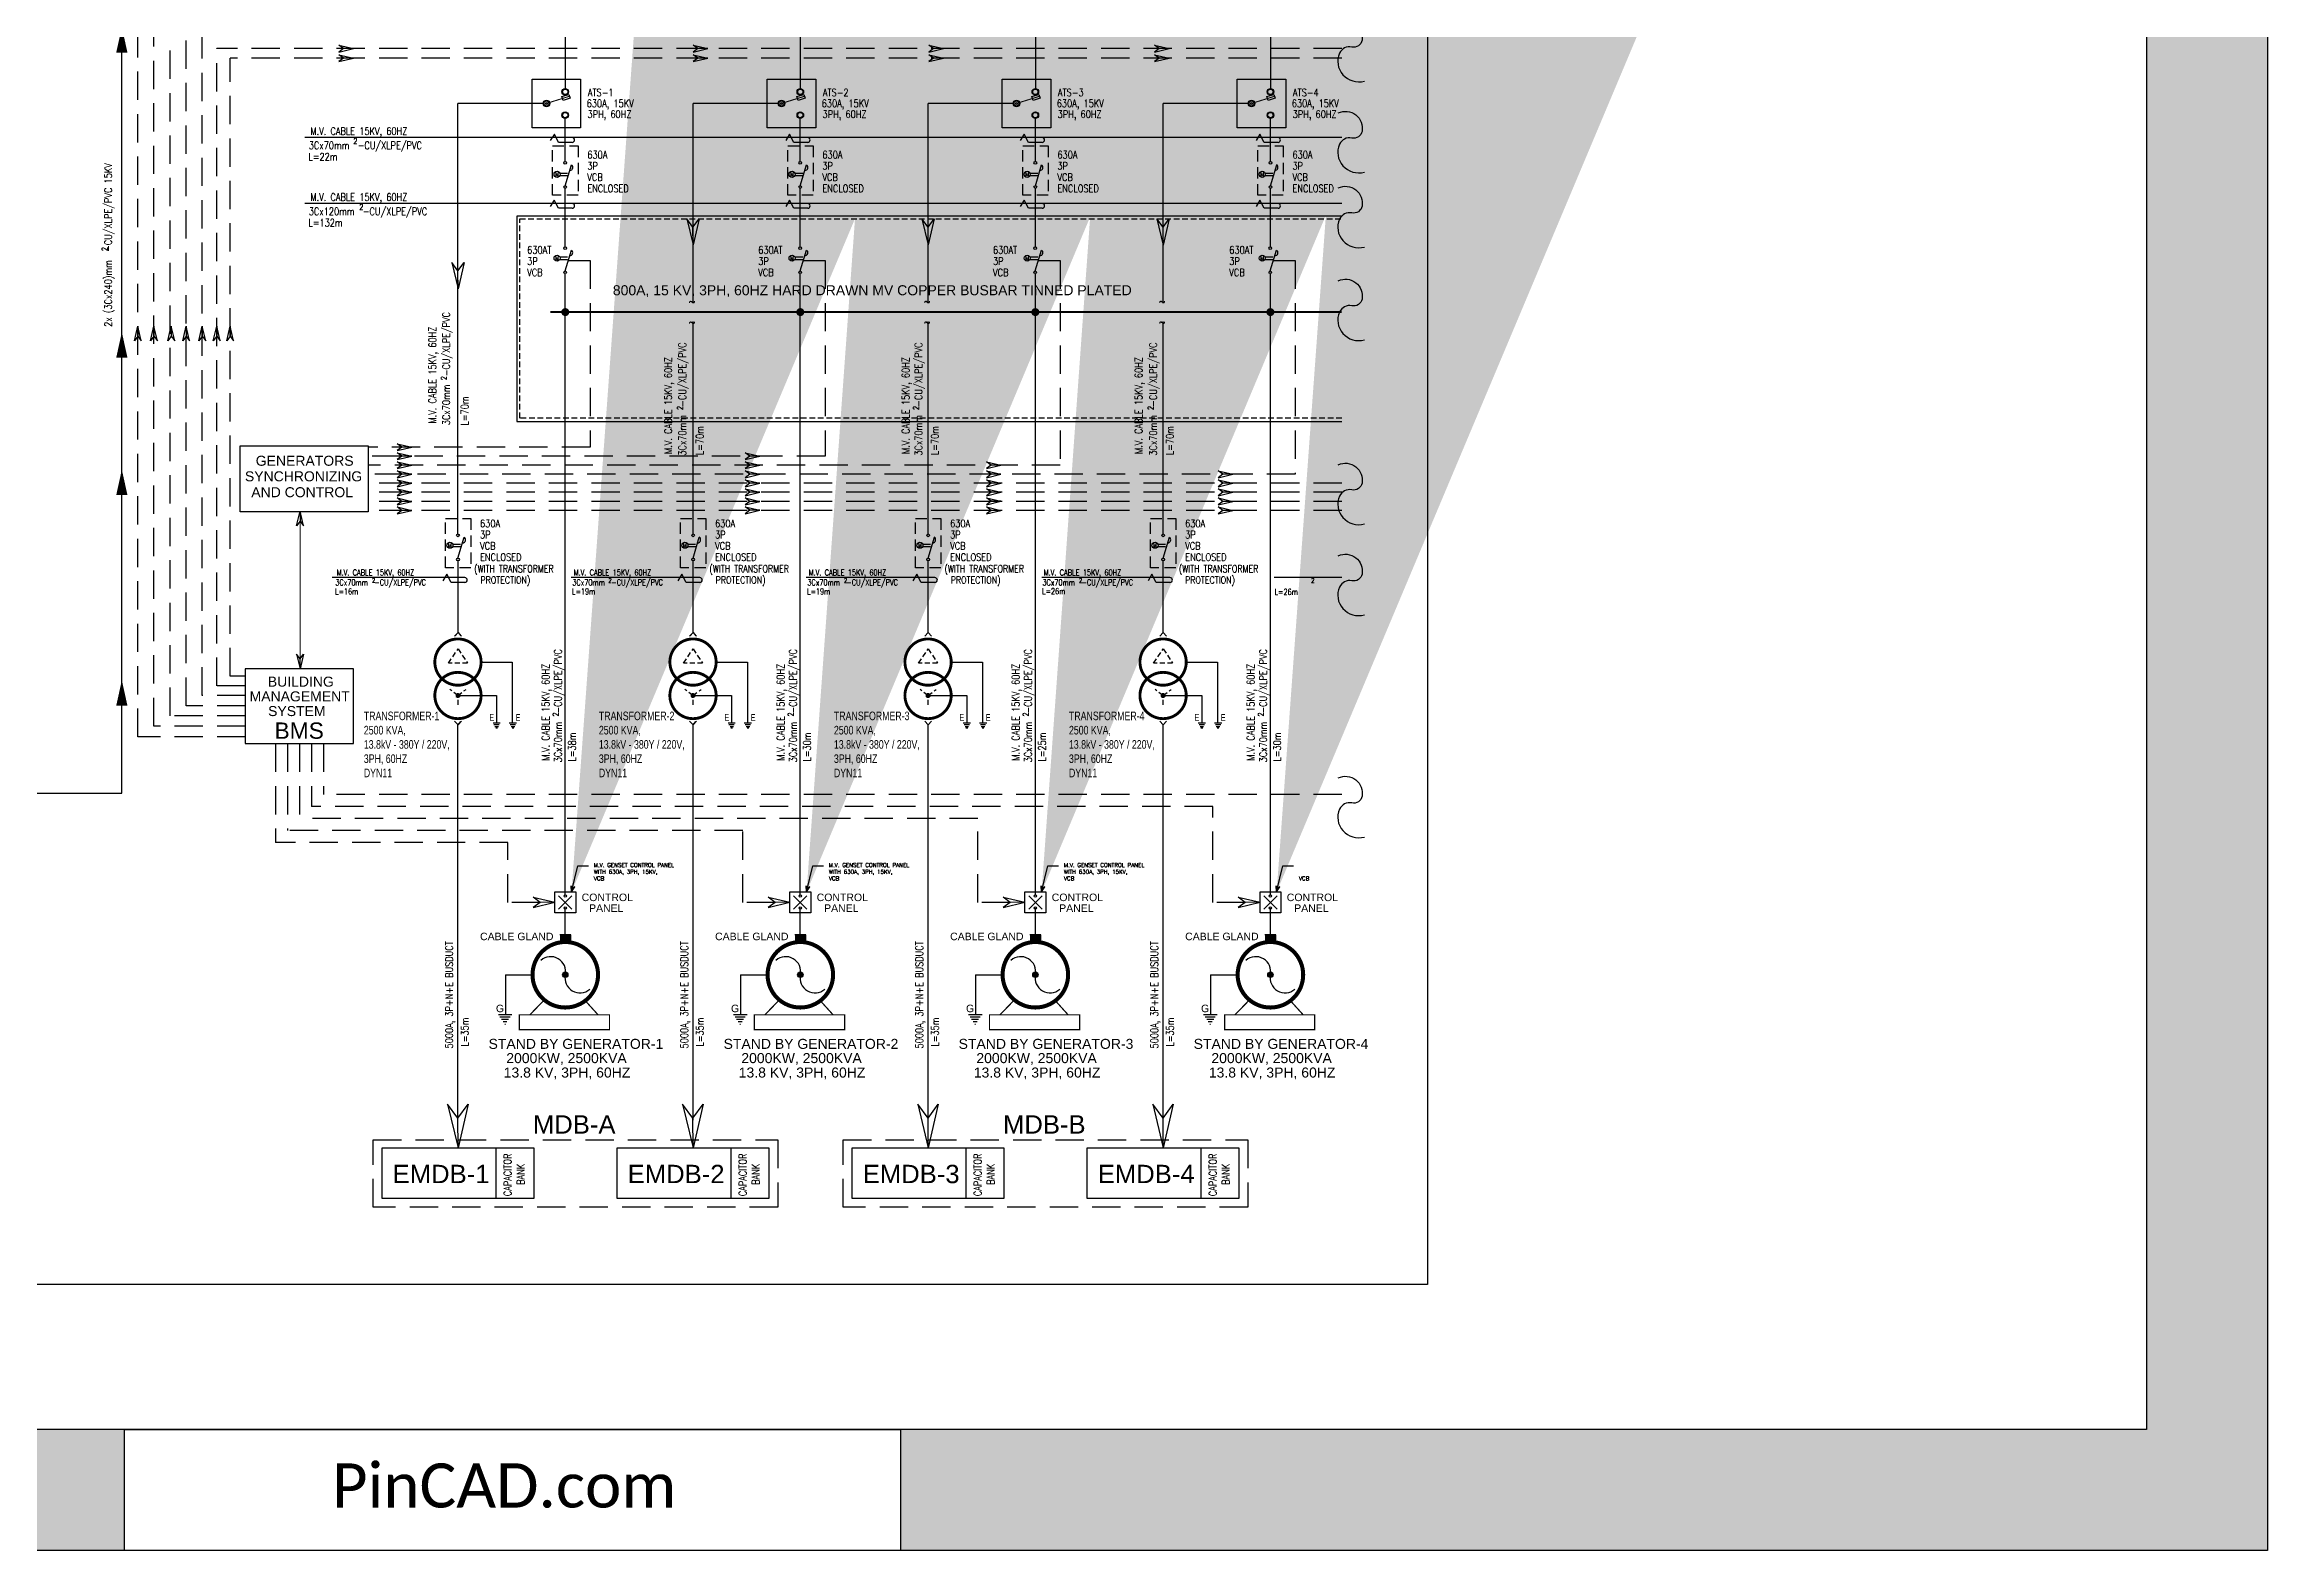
# Model space of a CAD drawing. Header units: millimetres. Extents: x 178514 to 178722, y 101500 to 101781.
# Drawn here: x 178569.7 to 178667.8, y 101499.7 to 101566.2 of the extents above; entities that cross this region are included whole.
import ezdxf

# ---------------------------------------------------------------- set-up
doc = ezdxf.new("R2010")
doc.units = ezdxf.units.MM
doc.linetypes.add('DASHED2', pattern=[0.375, 0.25, -0.125])
doc.linetypes.add('HIDDEN', pattern=[0.375, 0.25, -0.125])
for name, color, linetype in [('A-NORTH', 6, 'Continuous'), ('CALLOUT', 9, 'Continuous'), ('kitchen sink', 170, 'Continuous'), ('PIN-CABLE', 7, 'Continuous'), ('PIN-CONTROL', 3, 'Continuous'), ('PIN-EARTH', 11, 'Continuous'), ('PIN-ELEC', 4, 'Continuous'), ('PIN-EQUIP', 11, 'Continuous'), ('PIN-ETEXT', 3, 'Continuous'), ('PIN-MEQ', 3, 'Continuous'), ('PIN-TEXT', 3, 'Continuous'), ('PinCAD.com', 7, 'Continuous'), ('POWER', 3, 'Continuous'), ('TEL', 2, 'Continuous')]:
    doc.layers.add(name, color=color, linetype=linetype)
doc.styles.add('ARIAL', font='arial.ttf')
doc.styles.add('EN-SCL', font='swisscl.ttf')
doc.styles.add('iso', font='iso.shx')
doc.styles.add('ROMANS', font='romans.shx')
doc.styles.add('roms_has', font='romans.shx', dxfattribs={"bigfont": 'hassano.shx'})
doc.styles.add('STYLE2', font='romans.shx', dxfattribs={"width": 0.85, "height": 175})
doc.dimstyles.new('AROW', dxfattribs={"dimscale": 0, "dimtxt": 175, "dimasz": 250, "dimexe": 125, "dimexo": 125, "dimgap": 100, "dimtad": 1, "dimdec": 0, "dimzin": 1, "dimdsep": 46, "dimtxsty": 'STYLE2', "dimcen": 100, "dimdle": 125, "dimclrd": 1, "dimclre": 1, "dimadec": 0, "dimazin": 0, "dimtfac": 1, "dimtdec": 3, "dimtofl": 0, "dimtmove": 1, "dimatfit": 3, "dimfxl": 1, "dimtolj": 1, "dimtzin": 1, "dimarcsym": 0})

# ---------------------------------------------------------------- blocks, each defined once
blk = doc.blocks.new('AR')
at = {"layer": 'TEL'}
blk.add_line((0.118, 0), (-0.041, 0), dxfattribs=at)
for points in [[(-0.041, 0), (-0.116, 0.055), (0.118, 0)], [(-0.041, 0), (-0.116, -0.055), (0.118, 0)]]:
    blk.add_lwpolyline(points, dxfattribs=at)
blk = doc.blocks.new('A$C753F0005')
at = {"layer": 'PIN-EARTH'}
for p, q in [((2.34, 3.25), (3.87, 3.25)), ((3.87, 3.25), (3.87, 0.26)), ((1.2, 1.61), (3.1, 1.61)), ((3.1, 1.61), (3.1, 0.26)), ((3.28, 0.26), (2.93, 0.26)), ((3.23, 0.17), (2.97, 0.17)), ((3.19, 0.08), (3.02, 0.08)), ((4.08, 0.26), (3.72, 0.26)), ((4.03, 0.17), (3.77, 0.17)), ((3.99, 0.08), (3.81, 0.08)), ((3.15, 0), (3.06, 0)), ((3.94, 0), (3.86, 0))]:
    blk.add_line(p, q, dxfattribs=at)
at = {"layer": 'PIN-EQUIP', "color": 3, "linetype": 'HIDDEN'}
for p, q in [((1.21, 4.7), (0.96, 4.43)), ((1.21, 4.7), (1.06, 4.54)), ((1.21, 4.7), (1.35, 4.54)), ((1.21, 4.7), (1.45, 4.43)), ((0.74, 3.2), (1.21, 3.9)), ((1.21, 3.9), (1.67, 3.2)), ((1.67, 3.2), (0.74, 3.2)), ((1.2, 1.61), (0.81, 1.91)), ((1.2, 1.61), (1.6, 1.91)), ((1.21, 1.15), (1.21, 1.64)), ((1.21, 0.17), (0.89, 0.51)), ((1.21, 0.17), (1.56, 0.55)), ((1.21, 0.17), (1.35, 0.33))]:
    blk.add_line(p, q, dxfattribs=at)
at = {"layer": 'PIN-EQUIP', "color": 6, "linetype": 'HIDDEN', "const_width": 0.141}
for points in [[(0.07, 3.25, 1), (2.34, 3.25, 1)], [(0.07, 1.61, 1), (2.34, 1.61, 1)]]:
    blk.add_lwpolyline(points, format="xyb", close=True, dxfattribs=at)
at = {"layer": 'PIN-EQUIP', "color": 3, "linetype": 'HIDDEN', "const_width": 0.141}
blk.add_lwpolyline([(1.25, 1.61, 1), (1.16, 1.61, 1)], format="xyb", close=True, dxfattribs=at)
at = {"layer": 'PIN-EQUIP', "color": 3, "linetype": 'HIDDEN'}
blk.add_circle((1.2, 1.61), 0.0953, dxfattribs=at)
at = {"layer": 'PIN-TEXT', "style": 'EN-SCL'}
for p in [(2.74, 0.37), (4.03, 0.36)]:
    blk.add_text('E', height=0.336, dxfattribs=at).set_placement(p)
blk = doc.blocks.new('A$Cab4f20d8')
for points in [[(43.139, 17.33), (44.057, 17.33), (44.057, 16.412), (43.139, 16.412)], [(53.514, 17.33), (54.432, 17.33), (54.432, 16.412), (53.514, 16.412)], [(63.89, 17.33), (64.807, 17.33), (64.807, 16.412), (63.89, 16.412)], [(74.265, 17.33), (75.183, 17.33), (75.183, 16.412), (74.265, 16.412)]]:
    blk.add_lwpolyline(points, close=True)
at = {"layer": 'A-NORTH', "color": 8, "ltscale": 5}
for p, q in [((77.877, 50.636), (32.104, 50.636)), ((43.294, 50.424), (43.121, 50.788)), ((43.902, 50.424), (43.294, 50.424)), ((53.691, 50.424), (53.499, 50.79)), ((54.298, 50.424), (53.691, 50.424)), ((64.041, 50.424), (63.85, 50.79)), ((64.649, 50.424), (64.041, 50.424)), ((74.455, 50.424), (74.264, 50.79)), ((75.063, 50.424), (74.455, 50.424)), ((77.877, 47.724), (32.104, 47.724)), ((43.294, 47.511), (43.103, 47.878)), ((43.902, 47.511), (43.294, 47.511)), ((53.691, 47.511), (53.499, 47.878)), ((54.298, 47.511), (53.691, 47.511)), ((64.041, 47.511), (63.85, 47.878)), ((64.649, 47.511), (64.041, 47.511)), ((74.455, 47.511), (74.264, 47.878)), ((75.063, 47.511), (74.455, 47.511)), ((39.166, 31.206), (33.312, 31.206)), ((38.558, 30.993), (38.367, 31.36)), ((39.166, 30.993), (38.558, 30.993)), ((49.541, 31.206), (43.857, 31.206)), ((48.934, 30.993), (48.742, 31.36)), ((49.541, 30.993), (48.934, 30.993)), ((59.916, 31.206), (54.232, 31.206)), ((59.309, 30.993), (59.117, 31.36)), ((59.916, 30.993), (59.309, 30.993)), ((70.292, 31.206), (64.628, 31.206)), ((69.684, 30.993), (69.493, 31.36)), ((70.292, 30.993), (69.684, 30.993)), ((77.877, 31.206), (74.889, 31.206))]:
    blk.add_line(p, q, dxfattribs=at)
for centre in [(43.902, 50.53), (54.298, 50.53), (64.649, 50.53), (75.063, 50.53), (43.902, 47.617), (54.298, 47.617), (64.649, 47.617), (75.063, 47.617), (39.166, 31.099), (49.541, 31.099), (59.916, 31.099), (70.292, 31.099)]:
    blk.add_arc(centre, 0.106, 270, 90, dxfattribs=at)
at = {"layer": 'CALLOUT'}
for p, q in [((43.121, 50.788), (42.932, 50.5)), ((53.499, 50.79), (53.329, 50.5)), ((63.85, 50.79), (63.679, 50.5)), ((74.264, 50.79), (74.094, 50.5)), ((43.103, 47.878), (42.932, 47.587)), ((53.499, 47.878), (53.329, 47.587)), ((63.85, 47.878), (63.679, 47.587)), ((74.264, 47.878), (74.094, 47.587)), ((38.367, 31.36), (38.197, 31.069)), ((48.742, 31.36), (48.572, 31.069)), ((59.117, 31.36), (58.947, 31.069)), ((69.493, 31.36), (69.322, 31.069))]:
    blk.add_line(p, q, dxfattribs=at)
at = {"layer": 'PIN-CABLE', "color": 6}
for p, q in [((43.598, 15.439), (43.598, 16.617)), ((53.974, 15.439), (53.973, 16.617)), ((64.349, 15.439), (64.349, 16.617)), ((74.724, 15.439), (74.724, 16.617))]:
    blk.add_line(p, q, dxfattribs=at)
at = {"layer": 'PIN-CONTROL'}
for p, q in [((40.953, 13.673), (40.953, 11.905)), ((40.953, 13.673), (42.152, 13.673)), ((51.328, 13.673), (51.328, 11.905)), ((51.328, 13.673), (52.528, 13.673)), ((61.704, 13.673), (61.704, 11.905)), ((61.704, 13.673), (62.903, 13.673)), ((72.079, 13.673), (72.079, 11.905)), ((72.079, 13.673), (73.278, 13.673))]:
    blk.add_line(p, q, dxfattribs=at)
at = {"layer": 'PIN-ELEC', "color": 8, "linetype": 'DASHED2'}
blk.add_lwpolyline([(77.877, 38.248), (41.586, 38.248), (41.586, 47.041), (77.877, 47.041)], dxfattribs=at)
at = {"layer": 'PIN-EQUIP', "const_width": 0.178}
for points in [[(45.045, 13.673, -1), (42.152, 13.673, -1)], [(55.42, 13.673, -1), (52.528, 13.673, -1)], [(65.795, 13.673, -1), (62.903, 13.673, -1)], [(76.171, 13.673, -1), (73.278, 13.673, -1)]]:
    blk.add_lwpolyline(points, format="xyb", close=True, dxfattribs=at)
at = {"layer": 'PIN-ETEXT', "color": 6}
for p, q in [((43.598, 60.254), (43.598, 52.8)), ((53.973, 60.254), (53.973, 52.8)), ((64.348, 60.254), (64.348, 52.8)), ((74.724, 60.254), (74.724, 52.8)), ((24.024, 21.69), (24.024, 56.641)), ((42.619, 52.141), (38.862, 52.141)), ((38.862, 33.132), (38.862, 52.141)), ((49.237, 43.328), (49.237, 52.141)), ((52.995, 52.141), (49.237, 52.141)), ((59.613, 43.328), (59.613, 52.141)), ((63.37, 52.141), (59.613, 52.141)), ((69.988, 43.328), (69.988, 52.141)), ((73.745, 52.141), (69.988, 52.141)), ((43.598, 49.575), (43.598, 51.483)), ((53.973, 49.575), (53.973, 51.483)), ((64.348, 49.575), (64.348, 51.483)), ((74.724, 49.575), (74.724, 51.483)), ((43.359, 49.069), (43.703, 49.069)), ((43.598, 48.51), (43.875, 49.432)), ((53.734, 49.069), (54.079, 49.069)), ((53.973, 48.51), (54.25, 49.432)), ((64.109, 49.069), (64.454, 49.069)), ((64.348, 48.51), (64.625, 49.432)), ((74.485, 49.069), (74.829, 49.069)), ((74.724, 48.51), (75.001, 49.432)), ((43.359, 48.958), (43.703, 48.958)), ((43.598, 45.81), (43.598, 48.392)), ((53.734, 48.958), (54.079, 48.958)), ((53.973, 45.81), (53.973, 48.392)), ((64.109, 48.958), (64.454, 48.958)), ((64.348, 45.81), (64.348, 48.392)), ((74.485, 48.958), (74.829, 48.958)), ((74.724, 45.81), (74.724, 48.392)), ((43.359, 45.367), (43.703, 45.367)), ((43.359, 45.256), (43.703, 45.256)), ((43.595, 44.745), (43.872, 45.666)), ((49.237, 43.328), (49.237, 45.188)), ((53.734, 45.367), (54.079, 45.367)), ((53.734, 45.256), (54.079, 45.256)), ((53.97, 44.745), (54.247, 45.666)), ((59.613, 43.328), (59.613, 45.188)), ((64.109, 45.367), (64.454, 45.367)), ((64.109, 45.256), (64.454, 45.256)), ((64.345, 44.745), (64.622, 45.666)), ((69.988, 43.328), (69.988, 45.188)), ((74.485, 45.367), (74.829, 45.367)), ((74.485, 45.256), (74.829, 45.256)), ((74.72, 44.745), (74.998, 45.666)), ((43.598, 42.929), (43.598, 44.626)), ((53.973, 42.841), (53.973, 44.626)), ((64.348, 42.841), (64.348, 44.626)), ((74.724, 42.841), (74.724, 44.626)), ((43.598, 17.202), (43.598, 42.841)), ((49.237, 33.132), (49.237, 42.515)), ((53.973, 17.202), (53.973, 42.841)), ((59.613, 33.132), (59.613, 42.515)), ((64.348, 17.202), (64.348, 42.841)), ((69.988, 33.132), (69.988, 42.515)), ((74.724, 17.202), (74.724, 42.841)), ((38.626, 32.689), (38.971, 32.689)), ((38.626, 32.578), (38.971, 32.578)), ((38.862, 32.067), (39.139, 32.989)), ((49.002, 32.689), (49.346, 32.689)), ((49.002, 32.578), (49.346, 32.578)), ((49.237, 32.067), (49.514, 32.989)), ((59.377, 32.689), (59.721, 32.689)), ((59.377, 32.578), (59.721, 32.578)), ((59.613, 32.067), (59.89, 32.989)), ((69.752, 32.689), (70.097, 32.689)), ((69.752, 32.578), (70.097, 32.578)), ((69.988, 32.067), (70.265, 32.989)), ((38.862, 31.949), (38.862, 28.782)), ((49.237, 28.782), (49.237, 31.949)), ((59.613, 28.782), (59.613, 31.949)), ((69.988, 28.782), (69.988, 31.949)), ((38.862, 7.251), (38.862, 24.702)), ((49.237, 7.251), (49.237, 24.702)), ((59.613, 7.251), (59.613, 24.702)), ((69.988, 7.251), (69.988, 24.702)), ((17.372, 21.69), (24.024, 21.69))]:
    blk.add_line(p, q, dxfattribs=at)
at = {"layer": 'PIN-ETEXT', "linetype": 'HIDDEN', "ltscale": 5}
for p, q in [((24.731, 24.173), (24.731, 57.685)), ((25.441, 24.652), (25.441, 57.038)), ((26.152, 25.1), (26.152, 56.419)), ((26.863, 25.549), (26.863, 55.764)), ((27.573, 25.997), (27.573, 55.164)), ((77.877, 54.563), (28.21, 54.563)), ((28.21, 26.426), (28.21, 54.563)), ((77.877, 54.141), (28.805, 54.141)), ((28.805, 26.85), (28.805, 54.141)), ((43.733, 45.206), (44.693, 45.206)), ((44.693, 45.206), (44.693, 36.967)), ((54.108, 45.206), (55.068, 45.206)), ((55.068, 45.206), (55.068, 36.568)), ((64.484, 45.206), (65.444, 45.206)), ((65.444, 45.206), (65.444, 36.169)), ((74.859, 45.206), (75.819, 45.206)), ((75.819, 45.206), (75.819, 35.77)), ((44.693, 36.967), (34.89, 36.967)), ((55.068, 36.568), (34.89, 36.568)), ((65.444, 36.169), (34.89, 36.169)), ((75.819, 35.77), (34.89, 35.77)), ((77.877, 35.371), (34.89, 35.371)), ((77.877, 34.973), (34.89, 34.973)), ((77.877, 34.574), (34.89, 34.574)), ((77.877, 34.175), (34.89, 34.175)), ((29.475, 26.85), (28.805, 26.85)), ((29.475, 25.549), (26.863, 25.549)), ((29.475, 25.997), (27.573, 25.997)), ((29.475, 26.426), (28.21, 26.426)), ((29.475, 24.652), (25.441, 24.652)), ((29.475, 25.1), (26.152, 25.1)), ((29.475, 24.173), (24.731, 24.173))]:
    blk.add_line(p, q, dxfattribs=at)
at = {"layer": 'PIN-ETEXT', "color": 1, "linetype": 'HIDDEN', "ltscale": 5}
for p, q in [((30.806, 23.878), (30.806, 19.509)), ((31.335, 23.878), (31.335, 20.038)), ((31.865, 23.878), (31.865, 20.568)), ((32.394, 23.878), (32.394, 21.097)), ((32.924, 23.878), (32.924, 21.627)), ((77.877, 21.627), (32.924, 21.627)), ((72.187, 21.097), (32.394, 21.097)), ((72.187, 16.869), (72.187, 21.097)), ((51.436, 20.038), (31.335, 20.038)), ((61.811, 20.568), (31.865, 20.568)), ((51.436, 16.869), (51.436, 20.038)), ((61.811, 16.869), (61.811, 20.568)), ((41.061, 19.509), (30.806, 19.509)), ((41.061, 16.869), (41.061, 19.509)), ((42.486, 16.869), (41.061, 16.869)), ((52.861, 16.869), (51.436, 16.869)), ((63.236, 16.869), (61.811, 16.869)), ((73.611, 16.869), (72.187, 16.869))]:
    blk.add_line(p, q, dxfattribs=at)
at = {"layer": 'PIN-ETEXT', "ltscale": 5}
for p, q in [((40.533, 6.039), (40.533, 3.792)), ((50.909, 6.039), (50.909, 3.792)), ((61.284, 6.039), (61.284, 3.792)), ((71.659, 6.039), (71.659, 3.792))]:
    blk.add_line(p, q, dxfattribs=at)
at = {"layer": 'PIN-ETEXT', "color": 6}
for points in [[(24.024, 54.387, 0.496, 0, 0), (24.024, 55.515, 0, 0, 0)], [(24.024, 40.918, 0.496, 0, 0), (24.024, 42.046, 0, 0, 0)], [(24.024, 34.85, 0.496, 0, 0), (24.024, 35.978, 0, 0, 0)], [(24.024, 25.551, 0.496, 0, 0), (24.024, 26.679, 0, 0, 0)]]:
    blk.add_lwpolyline(points, format="xyseb", dxfattribs=at)
at = {"layer": 'PIN-ETEXT', "linetype": 'HIDDEN', "ltscale": 2}
for points in [[(43.041, 50.265), (44.161, 50.265), (44.161, 48.085), (43.041, 48.085)], [(53.416, 50.265), (54.536, 50.265), (54.536, 48.085), (53.416, 48.085)], [(63.791, 50.265), (64.912, 50.265), (64.912, 48.085), (63.791, 48.085)], [(74.166, 50.265), (75.287, 50.265), (75.287, 48.085), (74.166, 48.085)], [(38.305, 33.822), (39.425, 33.822), (39.425, 31.642), (38.305, 31.642)], [(48.68, 33.822), (49.801, 33.822), (49.801, 31.642), (48.68, 31.642)], [(59.055, 33.822), (60.176, 33.822), (60.176, 31.642), (59.055, 31.642)], [(69.431, 33.822), (70.551, 33.822), (70.551, 31.642), (69.431, 31.642)]]:
    blk.add_lwpolyline(points, close=True, dxfattribs=at)
at = {"layer": 'PIN-ETEXT', "color": 6}
for points, const_width in [([(42.932, 42.929), (77.877, 42.929)], 0.0918), ([(31.889, 33.907), (31.889, 27.622)], 0.045)]:
    blk.add_lwpolyline(points, dxfattribs=dict(at, const_width=const_width))
at = {"layer": 'PIN-ETEXT', "const_width": 0.176}
for points in [[(43.598, 42.841, 1), (43.598, 43.018, 1)], [(53.973, 42.841, 1), (53.973, 43.018, 1)], [(64.348, 42.841, 1), (64.348, 43.018, 1)], [(74.724, 42.841, 1), (74.724, 43.018, 1)]]:
    blk.add_lwpolyline(points, format="xyb", close=True, dxfattribs=at)
at = {"layer": 'PIN-ETEXT', "ltscale": 5}
for points in [[(35.514, 3.792), (35.514, 6.039), (42.21, 6.039), (42.21, 3.792)], [(45.889, 3.792), (45.889, 6.039), (52.586, 6.039), (52.586, 3.792)], [(56.264, 3.792), (56.264, 6.039), (62.961, 6.039), (62.961, 3.792)], [(66.639, 3.792), (66.639, 6.039), (73.336, 6.039), (73.336, 3.792)]]:
    blk.add_lwpolyline(points, close=True, dxfattribs=at)
at = {"layer": 'PIN-ETEXT'}
for centre, radius in [((43.236, 49.013), 0.134), ((43.598, 49.515), 0.0596), ((53.612, 49.013), 0.134), ((53.973, 49.515), 0.0596), ((63.987, 49.013), 0.134), ((64.348, 49.515), 0.0596), ((74.362, 49.013), 0.134), ((74.724, 49.515), 0.0596), ((43.598, 48.451), 0.0596), ((53.973, 48.451), 0.0596), ((64.348, 48.451), 0.0596), ((74.724, 48.451), 0.0596), ((43.236, 45.311), 0.134), ((43.595, 45.75), 0.0596), ((53.612, 45.311), 0.134), ((53.97, 45.75), 0.0596), ((63.987, 45.311), 0.134), ((64.345, 45.75), 0.0596), ((74.362, 45.311), 0.134), ((74.72, 45.75), 0.0596), ((43.595, 44.686), 0.0596), ((53.97, 44.686), 0.0596), ((64.345, 44.686), 0.0596), ((74.72, 44.686), 0.0596), ((38.504, 32.634), 0.134), ((38.862, 33.073), 0.0596), ((48.879, 32.634), 0.134), ((49.237, 33.073), 0.0596), ((59.254, 32.634), 0.134), ((59.613, 33.073), 0.0596), ((69.63, 32.634), 0.134), ((69.988, 33.073), 0.0596), ((38.862, 32.008), 0.0596), ((49.237, 32.008), 0.0596), ((59.613, 32.008), 0.0596), ((69.988, 32.008), 0.0596)]:
    blk.add_circle(centre, radius, dxfattribs=at)
at = {"layer": 'PIN-ETEXT', "color": 6}
for centre in [(43.799, 49.32), (54.174, 49.32), (64.549, 49.32), (74.924, 49.32), (43.795, 45.555), (54.171, 45.555), (64.546, 45.555), (74.921, 45.555), (39.063, 32.877), (49.438, 32.877), (59.813, 32.877), (70.189, 32.877)]:
    blk.add_arc(centre, 0.135, 270.84403, 55.69777, dxfattribs=at)
at = {"layer": 'PIN-MEQ', "color": 5}
for p, q in [((43.304, 17.165), (43.892, 16.576)), ((43.304, 16.576), (43.892, 17.165)), ((53.679, 17.165), (54.267, 16.576)), ((53.679, 16.576), (54.267, 17.165)), ((64.054, 17.165), (64.643, 16.576)), ((64.054, 16.576), (64.643, 17.165)), ((74.43, 17.165), (75.018, 16.576)), ((74.43, 16.576), (75.018, 17.165))]:
    blk.add_line(p, q, dxfattribs=at)
at = {"layer": 'PIN-MEQ', "color": 11}
for p, q in [((43.874, 17.33), (43.852, 17.594)), ((43.852, 17.594), (43.914, 17.493)), ((43.874, 17.33), (44.014, 17.555)), ((44.014, 17.555), (43.914, 17.493)), ((54.25, 17.33), (54.227, 17.594)), ((54.227, 17.594), (54.289, 17.493)), ((54.25, 17.33), (54.39, 17.555)), ((54.39, 17.555), (54.289, 17.493)), ((64.625, 17.33), (64.603, 17.594)), ((64.603, 17.594), (64.664, 17.493)), ((64.625, 17.33), (64.765, 17.555)), ((64.765, 17.555), (64.664, 17.493)), ((75, 17.33), (74.978, 17.594)), ((74.978, 17.594), (75.039, 17.493)), ((75, 17.33), (75.14, 17.555)), ((75.14, 17.555), (75.039, 17.493)), ((41.246, 11.905), (40.646, 11.905)), ((41.165, 11.799), (40.716, 11.799)), ((51.622, 11.905), (51.021, 11.905)), ((51.541, 11.799), (51.091, 11.799)), ((61.997, 11.905), (61.396, 11.905)), ((61.916, 11.799), (61.466, 11.799)), ((72.372, 11.905), (71.771, 11.905)), ((72.291, 11.799), (71.842, 11.799)), ((41.095, 11.694), (40.786, 11.694)), ((41.025, 11.589), (40.856, 11.589)), ((40.955, 11.483), (40.927, 11.483)), ((51.47, 11.694), (51.161, 11.694)), ((51.4, 11.589), (51.232, 11.589)), ((51.33, 11.483), (51.302, 11.483)), ((61.846, 11.694), (61.537, 11.694)), ((61.776, 11.589), (61.607, 11.589)), ((61.705, 11.483), (61.677, 11.483)), ((72.221, 11.694), (71.912, 11.694)), ((72.151, 11.589), (71.982, 11.589)), ((72.081, 11.483), (72.052, 11.483))]:
    blk.add_line(p, q, dxfattribs=at)
at = {"layer": 'PIN-MEQ', "color": 1}
for p, q in [((43.839, 15.437), (43.358, 15.437)), ((43.839, 15.102), (43.839, 15.441)), ((54.214, 15.437), (53.733, 15.437)), ((54.214, 15.102), (54.214, 15.441)), ((64.59, 15.437), (64.109, 15.437)), ((64.59, 15.102), (64.59, 15.441)), ((74.965, 15.437), (74.484, 15.437)), ((74.965, 15.102), (74.965, 15.441))]:
    blk.add_line(p, q, dxfattribs=at)
at = {"layer": 'PIN-MEQ', "color": 7}
for points in [[(43.624, 13.619, 0.119, 0.119, -1), (43.573, 13.727, 0.119, 0.119, -1)], [(53.999, 13.619, 0.119, 0.119, -1), (53.948, 13.727, 0.119, 0.119, -1)], [(64.375, 13.619, 0.119, 0.119, -1), (64.324, 13.727, 0.119, 0.119, -1)], [(74.75, 13.619, 0.119, 0.119, -1), (74.699, 13.727, 0.119, 0.119, -1)]]:
    blk.add_lwpolyline(points, format="xyseb", close=True, dxfattribs=at)
at = {"layer": 'PIN-MEQ', "color": 1, "linetype": 'Continuous', "const_width": 0.0556}
for points in [[(45.551, 11.905), (41.574, 11.905), (41.574, 11.254), (45.551, 11.254)], [(55.926, 11.905), (51.949, 11.905), (51.949, 11.254), (55.926, 11.254)], [(66.302, 11.905), (62.324, 11.905), (62.324, 11.254), (66.302, 11.254)], [(76.677, 11.905), (72.7, 11.905), (72.7, 11.254), (76.677, 11.254)]]:
    blk.add_lwpolyline(points, close=True, dxfattribs=at)
for points in [[(42.034, 11.905), (42.673, 12.562)], [(45.045, 11.905), (44.481, 12.527)], [(52.409, 11.905), (53.048, 12.562)], [(55.42, 11.905), (54.856, 12.527)], [(62.784, 11.905), (63.424, 12.562)], [(65.795, 11.905), (65.231, 12.527)], [(73.159, 11.905), (73.799, 12.562)], [(76.171, 11.905), (75.607, 12.527)]]:
    blk.add_lwpolyline(points, dxfattribs=at)
at = {"layer": 'PIN-MEQ', "color": 7}
for centre in [(43.599, 13.673), (53.974, 13.673), (64.349, 13.673), (74.724, 13.673)]:
    blk.add_circle(centre, 0.119, dxfattribs=at)
at = {"layer": 'PIN-MEQ', "color": 1}
for centre, start, end in [((42.953, 13.813), 347.72389, 131.21561), ((53.329, 13.813), 347.72389, 131.21561), ((63.704, 13.813), 347.72389, 131.21561), ((74.079, 13.813), 347.72389, 131.21561), ((44.244, 13.533), 167.72389, 311.21561), ((54.619, 13.533), 167.72389, 311.21561), ((64.994, 13.533), 167.72389, 311.21561), ((75.37, 13.533), 167.72389, 311.21561)]:
    blk.add_arc(centre, 0.66, start, end, dxfattribs=at)
for points in [[(43.839, 15.102), (43.839, 15.441), (43.358, 15.101), (43.358, 15.441)], [(54.214, 15.102), (54.214, 15.441), (53.733, 15.101), (53.733, 15.441)], [(64.59, 15.102), (64.59, 15.441), (64.109, 15.101), (64.109, 15.441)], [(74.965, 15.102), (74.965, 15.441), (74.484, 15.101), (74.484, 15.441)]]:
    blk.add_solid(points, dxfattribs=at)
at = {"layer": 'POWER', "ltscale": 5}
blk.add_lwpolyline([(0, 77.817), (81.655, 77.817), (81.655, 0), (0, 0)], close=True, dxfattribs=at)
for points in [[(77.716, 55.738, -0.280042), (78.495, 55.652, -0.284254), (78.768, 54.928, -0.419254), (78.32, 54.632, 0.353321), (77.777, 54.357, 0.295947), (77.922, 53.41, 0.284044), (78.873, 53.126)], [(77.716, 51.72, -0.280042), (78.495, 51.633, -0.284254), (78.768, 50.909, -0.419254), (78.32, 50.613, 0.353321), (77.777, 50.338, 0.295947), (77.922, 49.391, 0.284044), (78.873, 49.107)], [(77.716, 48.413, -0.280042), (78.495, 48.326, -0.284254), (78.768, 47.602, -0.419254), (78.32, 47.307, 0.353321), (77.777, 47.032, 0.295947), (77.922, 46.084, 0.284044), (78.873, 45.801)], [(77.716, 44.315, -0.280042), (78.495, 44.228, -0.284254), (78.768, 43.504, -0.419254), (78.32, 43.208, 0.353321), (77.777, 42.933, 0.295947), (77.922, 41.986, 0.284044), (78.873, 41.702)], [(77.716, 36.187, -0.280042), (78.495, 36.1, -0.284254), (78.768, 35.376, -0.419254), (78.32, 35.081, 0.353321), (77.777, 34.806, 0.295947), (77.922, 33.858, 0.284044), (78.873, 33.575)], [(77.716, 32.172, -0.280042), (78.495, 32.085, -0.284254), (78.768, 31.361, -0.419254), (78.32, 31.066, 0.353321), (77.777, 30.791, 0.295947), (77.922, 29.843, 0.284044), (78.873, 29.56)], [(77.716, 22.364, -0.280042), (78.495, 22.277, -0.284254), (78.768, 21.553, -0.419254), (78.32, 21.257, 0.353321), (77.777, 20.982, 0.295947), (77.922, 20.035, 0.284044), (78.873, 19.752)]]:
    blk.add_lwpolyline(points, format="xyb", dxfattribs=at)
at = {"layer": 'POWER', "color": 2}
for points in [[(42.133, 53.216), (44.276, 53.216), (44.276, 51.067), (42.133, 51.067)], [(52.508, 53.216), (54.652, 53.216), (54.652, 51.067), (52.508, 51.067)], [(62.884, 53.216), (65.027, 53.216), (65.027, 51.067), (62.884, 51.067)], [(73.259, 53.216), (75.402, 53.216), (75.402, 51.067), (73.259, 51.067)], [(43.447, 52.446), (43.755, 52.541), (43.807, 52.375), (43.5, 52.277)], [(53.823, 52.446), (54.131, 52.541), (54.182, 52.375), (53.875, 52.277)], [(64.198, 52.446), (64.506, 52.541), (64.558, 52.375), (64.25, 52.277)], [(74.573, 52.446), (74.881, 52.541), (74.933, 52.375), (74.626, 52.277)], [(29.254, 37.018), (34.89, 37.018), (34.89, 34.105), (29.254, 34.105)], [(29.475, 23.878), (34.254, 23.878), (34.254, 27.187), (29.475, 27.187)]]:
    blk.add_lwpolyline(points, close=True, dxfattribs=at)
at = {"layer": 'POWER', "color": 2, "const_width": 0.045}
for points in [[(42.766, 52.141), (43.781, 52.458)], [(53.141, 52.141), (54.156, 52.458)], [(63.516, 52.141), (64.532, 52.458)], [(73.892, 52.141), (74.907, 52.458)]]:
    blk.add_lwpolyline(points, dxfattribs=at)
at = {"layer": 'POWER', "color": 2}
blk.add_lwpolyline([(77.877, 47.16), (41.46, 47.16), (41.46, 38.096), (77.877, 38.096)], dxfattribs=at)
at = {"layer": 'POWER', "linetype": 'HIDDEN', "ltscale": 5}
for points in [[(35.113, 6.383), (52.98, 6.383), (52.98, 3.408), (35.113, 3.408)], [(55.863, 6.383), (73.731, 6.383), (73.731, 3.408), (55.863, 3.408)]]:
    blk.add_lwpolyline(points, close=True, dxfattribs=at)
at = {"layer": 'POWER', "color": 2}
for centre, radius in [((42.766, 52.141), 0.146), ((42.766, 52.141), 0.116), ((42.766, 52.141), 0.0461), ((43.598, 52.654), 0.146), ((43.598, 52.654), 0.116), ((53.141, 52.141), 0.146), ((53.141, 52.141), 0.116), ((53.141, 52.141), 0.0461), ((53.973, 52.654), 0.146), ((53.973, 52.654), 0.116), ((63.516, 52.141), 0.146), ((63.516, 52.141), 0.116), ((63.516, 52.141), 0.0461), ((64.348, 52.654), 0.146), ((64.348, 52.654), 0.116), ((73.892, 52.141), 0.146), ((73.892, 52.141), 0.116), ((73.892, 52.141), 0.0461), ((74.724, 52.654), 0.146), ((74.724, 52.654), 0.116), ((43.598, 51.629), 0.146), ((43.598, 51.629), 0.116), ((53.973, 51.629), 0.146), ((53.973, 51.629), 0.116), ((64.348, 51.629), 0.146), ((64.348, 51.629), 0.116), ((74.724, 51.629), 0.146), ((74.724, 51.629), 0.116), ((43.598, 17.148), 0.0536), ((53.973, 17.148), 0.0536), ((64.348, 17.148), 0.0536), ((74.724, 17.148), 0.0536), ((43.598, 16.617), 0.0536), ((53.973, 16.617), 0.0536), ((64.349, 16.617), 0.0536), ((74.724, 16.617), 0.0536)]:
    blk.add_circle(centre, radius, dxfattribs=at)
at = {"layer": 'TEL', "color": 6}
for p, q in [((49.236, 46.679), (48.963, 47.05)), ((48.963, 47.05), (49.239, 45.895)), ((49.236, 46.679), (49.507, 47.052)), ((49.239, 45.895), (49.236, 46.679)), ((49.507, 47.052), (49.239, 45.895)), ((59.611, 46.679), (59.338, 47.05)), ((59.338, 47.05), (59.614, 45.895)), ((59.611, 46.679), (59.882, 47.052)), ((59.614, 45.895), (59.611, 46.679)), ((59.882, 47.052), (59.614, 45.895)), ((69.987, 46.675), (69.714, 47.046)), ((69.714, 47.046), (69.99, 45.891)), ((69.987, 46.675), (70.258, 47.048)), ((69.99, 45.891), (69.987, 46.675)), ((70.258, 47.048), (69.99, 45.891)), ((38.861, 44.745), (38.587, 45.115)), ((38.587, 45.115), (38.863, 43.96)), ((38.861, 44.745), (39.132, 45.117)), ((38.863, 43.96), (38.861, 44.745)), ((39.132, 45.117), (38.863, 43.96)), ((38.86, 7.345), (38.404, 7.963)), ((38.404, 7.963), (38.864, 6.039)), ((38.86, 7.345), (39.311, 7.966)), ((39.311, 7.966), (38.864, 6.039)), ((49.235, 7.345), (48.78, 7.963)), ((48.78, 7.963), (49.24, 6.039)), ((49.235, 7.345), (49.687, 7.966)), ((49.687, 7.966), (49.24, 6.039)), ((59.61, 7.345), (59.155, 7.963)), ((59.155, 7.963), (59.615, 6.039)), ((59.61, 7.345), (60.062, 7.966)), ((60.062, 7.966), (59.615, 6.039)), ((69.986, 7.345), (69.53, 7.963)), ((69.53, 7.963), (69.99, 6.039)), ((69.986, 7.345), (70.437, 7.966)), ((70.437, 7.966), (69.99, 6.039)), ((38.864, 6.039), (38.86, 7.345)), ((49.24, 6.039), (49.235, 7.345)), ((59.615, 6.039), (59.61, 7.345)), ((69.99, 6.039), (69.986, 7.345))]:
    blk.add_line(p, q, dxfattribs=at)
at = {"layer": 'TEL', "color": 1}
for p, q in [((42.486, 16.869), (42.175, 17.094)), ((42.175, 17.094), (43.139, 16.871)), ((42.177, 16.641), (43.139, 16.871)), ((42.486, 16.869), (42.177, 16.641)), ((43.139, 16.871), (42.486, 16.869)), ((52.861, 16.869), (52.55, 17.094)), ((52.55, 17.094), (53.514, 16.871)), ((52.552, 16.641), (53.514, 16.871)), ((52.861, 16.869), (52.552, 16.641)), ((53.514, 16.871), (52.861, 16.869)), ((63.236, 16.869), (62.926, 17.094)), ((62.926, 17.094), (63.89, 16.871)), ((62.927, 16.641), (63.89, 16.871)), ((63.236, 16.869), (62.927, 16.641)), ((63.89, 16.871), (63.236, 16.869)), ((73.611, 16.869), (73.301, 17.094)), ((73.301, 17.094), (74.265, 16.871)), ((73.302, 16.641), (74.265, 16.871)), ((73.611, 16.869), (73.302, 16.641)), ((74.265, 16.871), (73.611, 16.869))]:
    blk.add_line(p, q, dxfattribs=at)
at = {"layer": 'PIN-ETEXT', "ltscale": 5, "xscale": 2.755258218327072, "yscale": 2.755258218327072, "zscale": 2.755258218327072}
for p in [(33.925, 54.563), (33.925, 54.141), (49.568, 54.563), (49.568, 54.141), (59.968, 54.563), (59.968, 54.141), (69.925, 54.563), (69.925, 54.141), (36.502, 36.967), (36.502, 36.568), (36.502, 36.169), (51.856, 36.568), (51.856, 36.169), (62.505, 36.169), (36.502, 35.77), (36.502, 35.371), (51.856, 35.77), (51.856, 35.372), (62.505, 35.77), (62.505, 35.371), (72.738, 35.77), (72.738, 35.371), (36.502, 34.973), (36.502, 34.574), (51.856, 34.973), (51.856, 34.574), (62.505, 34.974), (62.505, 34.576), (72.738, 34.973), (72.738, 34.574), (36.502, 34.175), (51.856, 34.18), (62.505, 34.177), (72.738, 34.175)]:
    blk.add_blockref('AR', p, dxfattribs=at)
at = {"layer": 'PIN-ETEXT', "ltscale": 5}
for p, xscale, yscale, zscale, rotation in [((24.731, 41.983), 2.755258218327072, 2.755258218327072, 2.755258218327072, 90), ((25.441, 41.983), 2.755258218327072, 2.755258218327072, 2.755258218327072, 90), ((26.208, 41.983), 2.755258218327072, 2.755258218327072, 2.755258218327072, 90), ((26.863, 41.983), 2.755258218327072, 2.755258218327072, 2.755258218327072, 90), ((27.573, 41.983), 2.755258218327072, 2.755258218327072, 2.755258218327072, 90), ((28.21, 41.983), 2.755258218327072, 2.755258218327072, 2.755258218327072, 90), ((28.805, 41.983), 2.755258218327072, 2.755258218327072, 2.755258218327072, 90), ((31.889, 33.815), -2.755258218327072, 2.755258218379459, 2.755258218349019, 270), ((31.889, 27.511), 2.755258218327072, 2.755258218327072, 2.755258218327072, 270)]:
    blk.add_blockref('AR', p, dxfattribs=dict(at, xscale=xscale, yscale=yscale, zscale=zscale, rotation=rotation))
at = {"layer": 'POWER', "xscale": 0.9, "yscale": 0.9, "zscale": 0.9}
for p in [(37.777, 24.553), (48.152, 24.553), (58.528, 24.553), (68.903, 24.553)]:
    blk.add_blockref('A$C753F0005', p, dxfattribs=at)
at = {"layer": 'PIN-ETEXT', "style": 'roms_has'}
for s, height, width, p in [('630A, 15KV', 0.3313, 0.8, (44.542, 51.979)), ('ATS-1', 0.3313, 0.8, (44.592, 52.46)), ('630A, 15KV', 0.3313, 0.8, (54.917, 51.979)), ('ATS-2', 0.3313, 0.8, (54.967, 52.46)), ('630A, 15KV', 0.3313, 0.8, (65.292, 51.979)), ('ATS-3', 0.3313, 0.8, (65.342, 52.46)), ('630A, 15KV', 0.3313, 0.8, (75.668, 51.979)), ('ATS-4', 0.3313, 0.8, (75.717, 52.46)), ('M.V. CABLE 15KV, 60HZ', 0.33131, 0.8, (32.347, 50.755)), ('3PH, 60HZ', 0.3313, 0.8, (44.579, 51.501)), ('3PH, 60HZ', 0.3313, 0.8, (54.954, 51.501)), ('3PH, 60HZ', 0.3313, 0.8, (65.33, 51.501)), ('3PH, 60HZ', 0.3313, 0.8, (75.705, 51.501)), ('3Cx70mm  -CU/XLPE/PVC', 0.33131, 0.8, (32.276, 50.124)), ('2', 0.248, 0.8, (34.244, 50.357)), ('L=22m', 0.3313, 0.8, (32.26, 49.622)), ('M', 0.177, 0.8, (43.154, 48.931)), ('3P', 0.3313, 0.8, (44.571, 49.219)), ('630A', 0.3313, 0.8, (44.571, 49.713)), ('M', 0.177, 0.8, (53.53, 48.931)), ('3P', 0.3313, 0.8, (54.946, 49.219)), ('630A', 0.3313, 0.8, (54.946, 49.713)), ('M', 0.177, 0.8, (63.905, 48.931)), ('3P', 0.3313, 0.8, (65.321, 49.219)), ('630A', 0.3313, 0.8, (65.321, 49.713)), ('M', 0.177, 0.8, (74.28, 48.931)), ('3P', 0.3313, 0.8, (75.697, 49.219)), ('630A', 0.3313, 0.8, (75.697, 49.713)), ('M.V. CABLE 15KV, 60HZ', 0.33131, 0.8, (32.347, 47.842)), ('VCB', 0.3313, 0.8, (44.571, 48.72)), ('ENCLOSED', 0.3313, 0.8, (44.571, 48.225)), ('VCB', 0.3313, 0.8, (54.946, 48.72)), ('ENCLOSED', 0.3313, 0.8, (54.946, 48.225)), ('VCB', 0.3313, 0.8, (65.321, 48.72)), ('ENCLOSED', 0.3313, 0.8, (65.321, 48.225)), ('VCB', 0.3313, 0.8, (75.697, 48.72)), ('ENCLOSED', 0.3313, 0.8, (75.697, 48.225)), ('3Cx120mm  -CU/XLPE/PVC', 0.33131, 0.8, (32.276, 47.211)), ('2', 0.248, 0.8, (34.506, 47.445)), ('L=132m', 0.3313, 0.8, (32.26, 46.71)), ('3P', 0.3313, 0.8, (41.918, 45.013)), ('630AT', 0.3313, 0.8, (41.918, 45.508)), ('M', 0.177, 0.8, (43.154, 45.229)), ('3P', 0.3313, 0.8, (52.117, 45.013)), ('630AT', 0.3313, 0.8, (52.117, 45.508)), ('M', 0.177, 0.8, (53.53, 45.229)), ('3P', 0.3313, 0.8, (62.479, 45.013)), ('630AT', 0.3313, 0.8, (62.479, 45.508)), ('M', 0.177, 0.8, (63.905, 45.229)), ('3P', 0.3313, 0.8, (72.909, 45.013)), ('630AT', 0.3313, 0.8, (72.909, 45.508)), ('M', 0.177, 0.8, (74.28, 45.229)), ('VCB', 0.3313, 0.8, (41.918, 44.514)), ('VCB', 0.3313, 0.8, (52.117, 44.514)), ('VCB', 0.3313, 0.8, (62.479, 44.514)), ('VCB', 0.3313, 0.8, (72.909, 44.514)), ('~', 0.23, 1.2, (49.053, 43.279)), ('~', 0.23, 1.2, (59.428, 43.279)), ('~', 0.23, 1.2, (69.803, 43.279)), ('~', 0.23, 1.2, (49.053, 42.367)), ('~', 0.23, 1.2, (59.428, 42.367)), ('~', 0.23, 1.2, (69.803, 42.367)), ('630A', 0.3313, 0.8, (39.835, 33.434)), ('630A', 0.3313, 0.8, (50.21, 33.434)), ('630A', 0.3313, 0.8, (60.586, 33.434)), ('630A', 0.3313, 0.8, (70.961, 33.434)), ('M', 0.177, 0.8, (38.422, 32.552)), ('VCB', 0.3313, 0.8, (39.835, 32.441)), ('3P', 0.3313, 0.8, (39.835, 32.94)), ('M', 0.177, 0.8, (48.797, 32.552)), ('VCB', 0.3313, 0.8, (50.21, 32.441)), ('3P', 0.3313, 0.8, (50.21, 32.94)), ('M', 0.177, 0.8, (59.172, 32.552)), ('VCB', 0.3313, 0.8, (60.586, 32.441)), ('3P', 0.3313, 0.8, (60.586, 32.94)), ('M', 0.177, 0.8, (69.548, 32.552)), ('VCB', 0.3313, 0.8, (70.961, 32.441)), ('3P', 0.3313, 0.8, (70.961, 32.94)), ('M.V. CABLE 15KV, 60HZ', 0.26505, 0.8, (33.505, 31.301)), ('(WITH TRANSFORMER', 0.31806, 0.8, (39.576, 31.439)), ('ENCLOSED', 0.3313, 0.8, (39.835, 31.946)), ('M.V. CABLE 15KV, 60HZ', 0.26505, 0.8, (43.965, 31.301)), ('(WITH TRANSFORMER', 0.31806, 0.8, (49.96, 31.439)), ('ENCLOSED', 0.3313, 0.8, (50.21, 31.946)), ('M.V. CABLE 15KV, 60HZ', 0.26505, 0.8, (54.34, 31.301)), ('(WITH TRANSFORMER', 0.31806, 0.8, (60.336, 31.439)), ('ENCLOSED', 0.3313, 0.8, (60.586, 31.946)), ('M.V. CABLE 15KV, 60HZ', 0.26505, 0.8, (64.715, 31.301)), ('(WITH TRANSFORMER', 0.31806, 0.8, (70.681, 31.439)), ('ENCLOSED', 0.3313, 0.8, (70.961, 31.946)), ('L=16m', 0.265, 0.8, (33.435, 30.463)), ('3Cx70mm  -CU/XLPE/PVC', 0.26505, 0.8, (33.448, 30.864)), ('2', 0.199, 0.8, (35.059, 30.984)), ('PROTECTION)', 0.31806, 0.8, (39.854, 30.942)), ('L=19m', 0.265, 0.8, (43.896, 30.463)), ('3Cx70mm  -CU/XLPE/PVC', 0.26505, 0.8, (43.909, 30.864)), ('2', 0.199, 0.8, (45.502, 30.982)), ('PROTECTION)', 0.31806, 0.8, (50.237, 30.942)), ('L=19m', 0.265, 0.8, (54.271, 30.463)), ('3Cx70mm  -CU/XLPE/PVC', 0.26505, 0.8, (54.284, 30.864)), ('2', 0.199, 0.8, (55.897, 30.982)), ('PROTECTION)', 0.31806, 0.8, (60.613, 30.942)), ('L=26m', 0.265, 0.8, (64.646, 30.472)), ('3Cx70mm  -CU/XLPE/PVC', 0.26505, 0.8, (64.659, 30.864)), ('2', 0.199, 0.8, (66.269, 30.982)), ('PROTECTION)', 0.31806, 0.8, (70.958, 30.942)), ('L=26m', 0.265, 0.8, (74.908, 30.445)), ('2', 0.199, 0.8, (76.522, 30.982))]:
    blk.add_text(s, height=height, dxfattribs=dict(at, width=width)).set_placement(p)
at = {"layer": 'PIN-ETEXT', "style": 'roms_has', "width": 0.8}
for s, height, p in [('2x (3Cx240)mm  -CU/XLPE/PVC 15KV', 0.33131, (23.583, 42.28)), ('2', 0.248, (23.39, 45.624)), ('M.V. CABLE 15KV, 60HZ', 0.33131, (37.899, 38.007)), ('3Cx70mm  -CU/XLPE/PVC', 0.33131, (38.509, 37.937)), ('3Cx70mm  -CU/XLPE/PVC', 0.33131, (48.93, 36.592)), ('3Cx70mm  -CU/XLPE/PVC', 0.33131, (59.354, 36.592)), ('3Cx70mm  -CU/XLPE/PVC', 0.33131, (69.713, 36.592)), ('M.V. CABLE 15KV, 60HZ', 0.33131, (48.304, 36.663)), ('M.V. CABLE 15KV, 60HZ', 0.33131, (58.792, 36.663)), ('M.V. CABLE 15KV, 60HZ', 0.33131, (69.071, 36.663)), ('2', 0.248, (38.361, 39.925)), ('L=70m', 0.3313, (39.324, 37.921)), ('2', 0.248, (48.783, 38.607)), ('2', 0.248, (59.206, 38.607)), ('2', 0.248, (69.565, 38.607)), ('L=70m', 0.3313, (49.699, 36.615)), ('L=70m', 0.3313, (60.075, 36.615)), ('L=70m', 0.3313, (70.45, 36.615)), ('3Cx70mm  -CU/XLPE/PVC', 0.33131, (43.441, 23.05)), ('3Cx70mm  -CU/XLPE/PVC', 0.33131, (53.817, 23.05)), ('3Cx70mm  -CU/XLPE/PVC', 0.33131, (64.192, 23.05)), ('3Cx70mm  -CU/XLPE/PVC', 0.33131, (74.567, 23.05)), ('M.V. CABLE 15KV, 60HZ', 0.33131, (42.896, 23.12)), ('M.V. CABLE 15KV, 60HZ', 0.33131, (53.271, 23.12)), ('M.V. CABLE 15KV, 60HZ', 0.33131, (63.646, 23.12)), ('M.V. CABLE 15KV, 60HZ', 0.33131, (74.021, 23.12)), ('2', 0.248, (43.3, 25.074)), ('2', 0.248, (53.675, 25.074)), ('2', 0.248, (64.05, 25.074)), ('2', 0.248, (74.426, 25.074)), ('L=38m', 0.3313, (44.06, 23.083)), ('L=30m', 0.3313, (54.435, 23.083)), ('L=25m', 0.3313, (64.811, 23.083)), ('L=30m', 0.3313, (75.186, 23.083)), ('5000A, 3P+N+E BUSDUCT', 0.33131, (38.641, 10.418)), ('5000A, 3P+N+E BUSDUCT', 0.33131, (49.017, 10.418)), ('5000A, 3P+N+E BUSDUCT', 0.33131, (59.392, 10.418)), ('5000A, 3P+N+E BUSDUCT', 0.33131, (69.767, 10.418)), ('L=35m', 0.3313, (39.332, 10.498)), ('L=35m', 0.3313, (49.707, 10.498)), ('L=35m', 0.3313, (60.082, 10.498)), ('L=35m', 0.3313, (70.457, 10.498)), ('CAPACITOR ', 0.3313, (41.218, 3.893)), ('BANK', 0.3313, (41.792, 4.394)), ('CAPACITOR ', 0.3313, (51.594, 3.893)), ('BANK', 0.3313, (52.167, 4.394)), ('CAPACITOR ', 0.3313, (61.969, 3.893)), ('BANK', 0.3313, (62.543, 4.394)), ('CAPACITOR ', 0.3313, (72.344, 3.893)), ('BANK', 0.3313, (72.918, 4.394))]:
    blk.add_text(s, height=height, rotation=90, dxfattribs=at).set_placement(p)
at = {"layer": 'PIN-ETEXT', "style": 'ARIAL'}
for s, height, p in [('GENERATORS', 0.4417, (29.935, 36.145)), ('SYNCHRONIZING', 0.44174, (29.457, 35.458)), ('AND CONTROL', 0.44174, (29.738, 34.757)), ('BUILDING', 0.4417, (30.468, 26.393)), ('MANAGEMENT', 0.4417, (29.663, 25.744)), ('SYSTEM', 0.4417, (30.48, 25.094)), ('BMS', 0.72, (30.763, 24.092)), ('CABLE GLAND', 0.33131, (39.836, 15.199)), ('CABLE GLAND', 0.33131, (50.211, 15.199)), ('CABLE GLAND', 0.33131, (60.586, 15.199)), ('CABLE GLAND', 0.33131, (70.962, 15.199)), ('G', 0.331, (40.536, 12.02)), ('G', 0.331, (50.912, 12.02)), ('G', 0.331, (61.287, 12.02)), ('G', 0.331, (71.662, 12.02)), ('STAND BY GENERATOR-1', 0.44174, (40.211, 10.401)), ('STAND BY GENERATOR-2', 0.44174, (50.586, 10.401)), ('STAND BY GENERATOR-3', 0.44174, (60.961, 10.401)), ('STAND BY GENERATOR-4', 0.44174, (71.336, 10.401)), ('2000KW, 2500KVA', 0.44174, (40.994, 9.773)), ('2000KW, 2500KVA', 0.44174, (51.369, 9.773)), ('2000KW, 2500KVA', 0.44174, (61.744, 9.773)), ('2000KW, 2500KVA', 0.44174, (72.119, 9.773)), ('13.8 KV, 3PH, 60HZ', 0.44174, (40.88, 9.136)), ('13.8 KV, 3PH, 60HZ', 0.44174, (51.255, 9.136)), ('13.8 KV, 3PH, 60HZ', 0.44174, (61.631, 9.136)), ('13.8 KV, 3PH, 60HZ', 0.44174, (72.006, 9.136)), ('MDB-A', 0.81, (42.17, 6.66)), ('MDB-B', 0.81, (62.92, 6.66)), ('EMDB-1', 0.81, (35.978, 4.472)), ('EMDB-2', 0.81, (46.353, 4.472)), ('EMDB-3', 0.81, (56.729, 4.472)), ('EMDB-4', 0.81, (67.104, 4.472))]:
    blk.add_text(s, height=height, dxfattribs=at).set_placement(p)
at = {"layer": 'PIN-ETEXT', "color": 1, "style": 'ARIAL'}
for s, p in [('CONTROL', (44.321, 16.925)), ('CONTROL', (44.321, 16.925)), ('PANEL', (44.649, 16.45)), ('CONTROL', (54.696, 16.925)), ('CONTROL', (54.696, 16.925)), ('PANEL', (55.024, 16.45)), ('CONTROL', (65.072, 16.925)), ('CONTROL', (65.072, 16.925)), ('PANEL', (65.4, 16.45)), ('CONTROL', (75.447, 16.925)), ('CONTROL', (75.447, 16.925)), ('PANEL', (75.775, 16.45))]:
    blk.add_text(s, height=0.3313, dxfattribs=at).set_placement(p)
at = {"layer": 'PIN-ETEXT', "insert": (45.698, 44.115), "char_height": 0.44174, "width": 25.22101, "attachment_point": 1, "style": 'ARIAL'}
blk.add_mtext('800A, 15 KV, 3PH, 60HZ HARD DRAWN MV COPPER BUSBAR TINNED PLATED', dxfattribs=at)
at = {"layer": 'PIN-TEXT', "color": 3, "style": 'ROMANS'}
for s, height, p in [('VCB', 0.178, (44.858, 17.837)), ('WITH 630A, 3PH, 15KV,', 0.17797, (44.858, 18.133)), ('M.V. GENSET CONTROL PANEL', 0.17797, (44.858, 18.428)), ('VCB', 0.178, (55.233, 17.837)), ('WITH 630A, 3PH, 15KV,', 0.17797, (55.233, 18.133)), ('M.V. GENSET CONTROL PANEL', 0.17797, (55.233, 18.428)), ('VCB', 0.178, (65.609, 17.837)), ('WITH 630A, 3PH, 15KV,', 0.17797, (65.609, 18.133)), ('M.V. GENSET CONTROL PANEL', 0.17797, (65.609, 18.428)), ('VCB', 0.178, (75.984, 17.837))]:
    blk.add_text(s, height=height, dxfattribs=at).set_placement(p)
at = {"layer": 'PIN-TEXT', "char_height": 0.37783, "width": 8.09202, "attachment_point": 1, "style": 'EN-SCL'}
for s, insert in [('TRANSFORMER-1\\P2500 KVA,\\P13.8kV - 380Y / 220V,\\P3PH, 60HZ\\PDYN11', (34.706, 25.291)), ('TRANSFORMER-2\\P2500 KVA,\\P13.8kV - 380Y / 220V,\\P3PH, 60HZ\\PDYN11', (45.081, 25.291)), ('TRANSFORMER-3\\P2500 KVA,\\P13.8kV - 380Y / 220V,\\P3PH, 60HZ\\PDYN11', (55.457, 25.291)), ('TRANSFORMER-4\\P2500 KVA,\\P13.8kV - 380Y / 220V,\\P3PH, 60HZ\\PDYN11', (65.832, 25.291))]:
    blk.add_mtext(s, dxfattribs=dict(at, insert=insert))
at = {"layer": 'PIN-MEQ', "color": 11}
for points in [[(43.874, 17.33), (44.15, 18.48), (44.618, 18.48)], [(54.25, 17.33), (54.525, 18.48), (54.993, 18.48)], [(64.625, 17.33), (64.9, 18.48), (65.369, 18.48)], [(75, 17.33), (75.276, 18.48), (75.744, 18.48)]]:
    blk.add_leader(points, dimstyle='AROW', override={"dimscale": 1, "dimtad": 0, "dimclrt": 1, "dimtmove": 0, "dimatfit": 2}, dxfattribs=at)

msp = doc.modelspace()

# ---------------------------------------------------------------- hatches: boundary and pattern name
at = {"layer": 'PinCAD.com'}
h = msp.add_hatch(color=8, dxfattribs=at)
h.dxf.hatch_style = 1
h.paths.add_polyline_path([(178667.784, 101599.47), (178618.799, 101599.47), (178618.799, 101594.12), (178662.434, 101594.12), (178662.434, 101505.032), (178607.453, 101505.032), (178607.453, 101499.682), (178667.784, 101499.682)])
h.paths.add_polyline_path([(178565.632, 101599.47), (178514.057, 101599.47), (178514.057, 101499.682), (178573.199, 101499.682), (178573.199, 101505.032), (178519.407, 101505.032), (178519.407, 101594.12), (178565.632, 101594.12)])

# ---------------------------------------------------------------- linework, layer by layer
for points in [[(178514.057, 101599.47), (178667.784, 101599.47), (178667.784, 101499.682), (178514.057, 101499.682)], [(178519.407, 101594.12), (178662.434, 101594.12), (178662.434, 101505.032), (178519.407, 101505.032)], [(178573.185, 101505.032), (178607.44, 101505.032), (178607.44, 101499.682), (178573.185, 101499.682)]]:
    msp.add_lwpolyline(points, close=True, dxfattribs=at)

# ---------------------------------------------------------------- block references
at = {"layer": 'kitchen sink', "color": 0}
msp.add_blockref('A$Cab4f20d8', (178549.044, 101511.43), dxfattribs=at)

# ---------------------------------------------------------------- texts
at = {"layer": 'PinCAD.com', "linetype": 'Continuous', "insert": (178582.344, 101503.53), "char_height": 2.12802, "attachment_point": 1, "style": 'iso'}
msp.add_mtext_dynamic_manual_height_columns('{\\fCalibri|b0|i0|c0|p34;\\H0.91667x;\\C0;PinCAD.com}', width=10.54726, gutter_width=3.496, heights=[0], dxfattribs=at)

doc.saveas('drawing.dxf')
